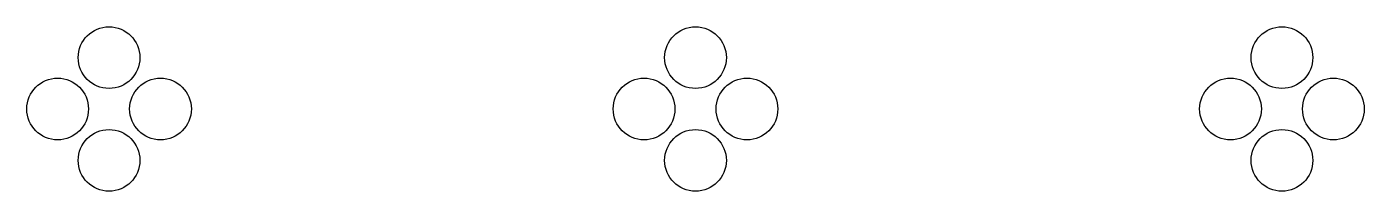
# Model space of a CAD drawing. Header units: millimetres. Extents: x 7 to 137, y -13 to 3.
import ezdxf

# ---------------------------------------------------------------- set-up
doc = ezdxf.new("R2010")
doc.units = ezdxf.units.MM
doc.layers.get('0').update_dxf_attribs({"linetype": 'CONTINUOUS'})

msp = doc.modelspace()

# ---------------------------------------------------------------- linework, layer by layer
for centre in [(15, 0), (72, 0), (129, 0), (10, -5), (20, -5), (67, -5), (77, -5), (124, -5), (134, -5), (15, -10), (72, -10), (129, -10)]:
    msp.add_circle(centre, 3)

doc.saveas('drawing.dxf')
